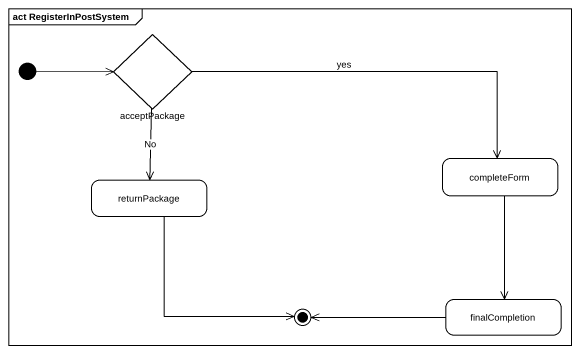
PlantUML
@startuml
mainframe act RegisterInPostSystem
hide empty description
state acceptPackage <<choice>>
state completeForm
state returnPackage
state finalCompletion
[*] -right-> acceptPackage
acceptPackage -right-> completeForm : yes
acceptPackage --> returnPackage : No
completeForm --> finalCompletion
returnPackage --> [*]
finalCompletion -left-> [*]
@enduml
